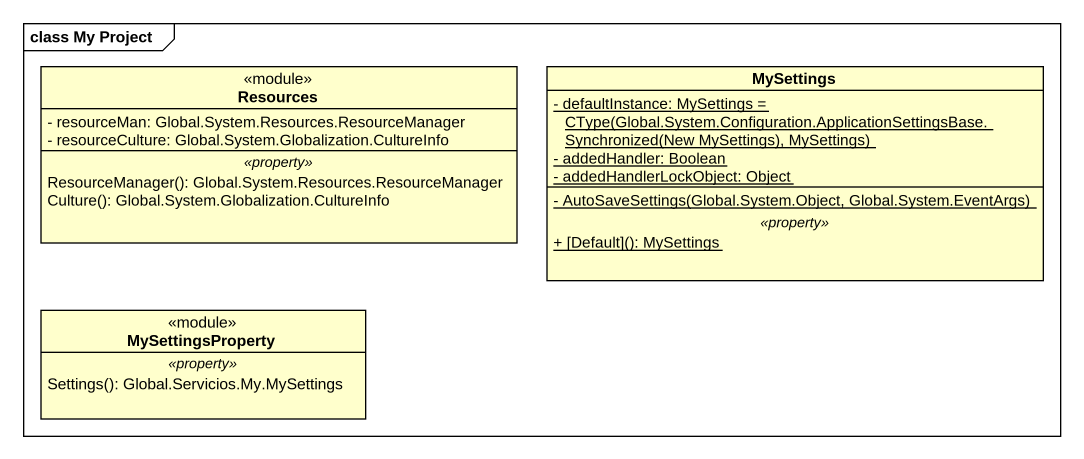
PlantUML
@startuml
mainframe class My Project
hide circle
hide empty members
skinparam classAttributeIconSize 0
class Resources <<module>> {
  - resourceMan: Global.System.Resources.ResourceManager
  - resourceCulture: Global.System.Globalization.CultureInfo
  .. <<property>> ..
  ResourceManager(): Global.System.Resources.ResourceManager
  Culture(): Global.System.Globalization.CultureInfo
}
class MySettings {
  {static} {field} - defaultInstance: MySettings = CType(Global.System.Configuration.ApplicationSettingsBase.Synchronized(New MySettings), MySettings)
  {static} - addedHandler: Boolean
  {static} - addedHandlerLockObject: Object
  --
  {static} - AutoSaveSettings(Global.System.Object, Global.System.EventArgs)
  .. <<property>> ..
  {static} + [Default](): MySettings
}
class MySettingsProperty <<module>> {
  .. <<property>> ..
  Settings(): Global.Servicios.My.MySettings
}
@enduml
